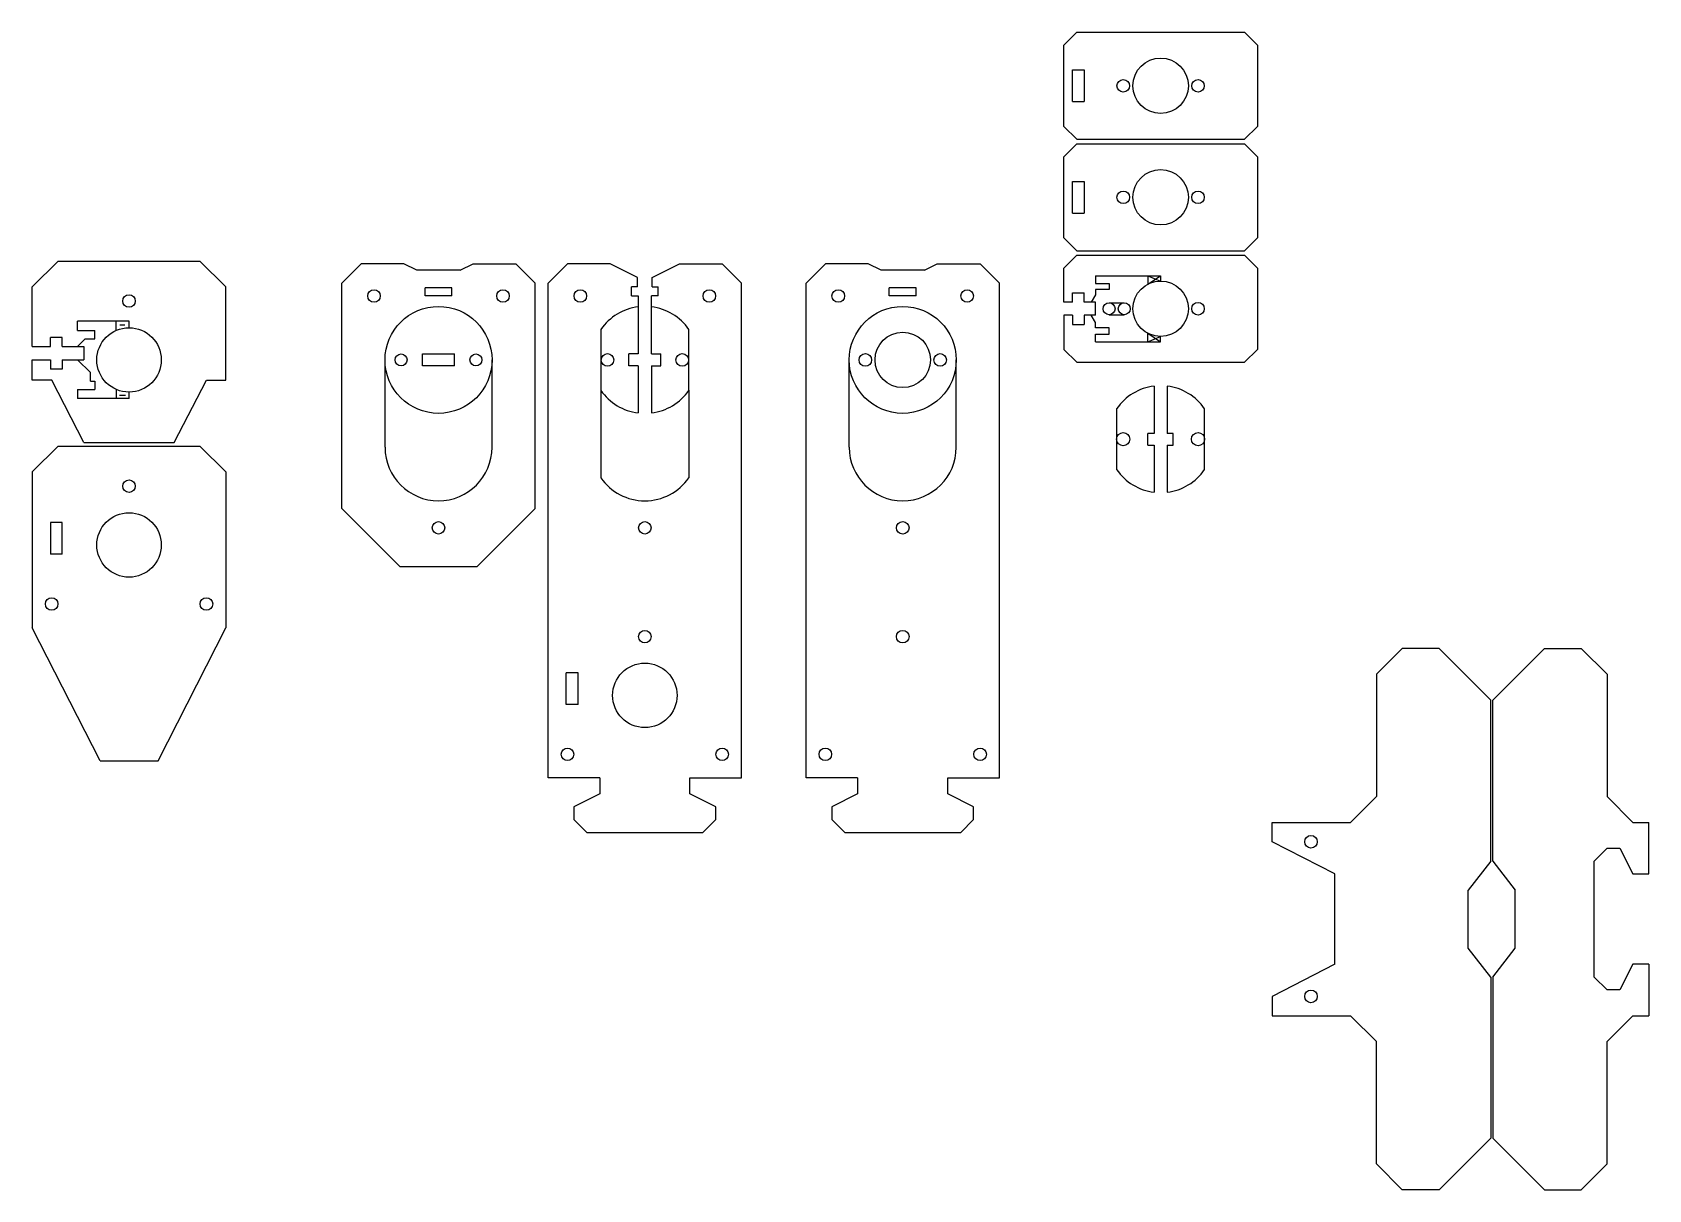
# Model space of a CAD drawing. Header units: inches. Extents: x -12.8 to -0.2, y -3.8 to 5.1.
import ezdxf

# ---------------------------------------------------------------- set-up
doc = ezdxf.new("R2010")
doc.units = ezdxf.units.IN
doc.header["$MEASUREMENT"] = 0
doc.layers.get('0').update_dxf_attribs({"lineweight": 25, "true_color": 0xffffff})

msp = doc.modelspace()

# ---------------------------------------------------------------- linework, layer by layer
for p, q in [((-4.75, 5.045), (-4.65, 5.145)), ((-4.65, 5.145), (-3.35, 5.145)), ((-3.35, 5.145), (-3.25, 5.045)), ((-4.75, 4.415), (-4.75, 5.045)), ((-3.25, 5.045), (-3.25, 4.415)), ((-4.75, 4.415), (-4.65, 4.315)), ((-3.35, 4.315), (-3.25, 4.415)), ((-4.75, 4.18), (-4.65, 4.28)), ((-4.65, 4.315), (-3.35, 4.315)), ((-4.65, 4.28), (-3.35, 4.28)), ((-3.35, 4.28), (-3.25, 4.18)), ((-4.75, 3.55), (-4.75, 4.18)), ((-3.25, 4.18), (-3.25, 3.55)), ((-4.75, 3.55), (-4.65, 3.45)), ((-3.35, 3.45), (-3.25, 3.55)), ((-4.75, 3.315), (-4.65, 3.415)), ((-4.65, 3.45), (-3.35, 3.45)), ((-4.65, 3.415), (-3.35, 3.415)), ((-3.35, 3.415), (-3.25, 3.315)), ((-12.75, 3.17), (-12.55, 3.37)), ((-12.55, 3.37), (-11.45, 3.37)), ((-11.45, 3.37), (-11.25, 3.17)), ((-9.768, 3.3), (-9.868, 3.349)), ((-9.432, 3.3), (-9.768, 3.3)), ((-9.432, 3.3), (-9.332, 3.349)), ((-8.056, 3.243), (-8.268, 3.349)), ((-7.944, 3.243), (-7.732, 3.349)), ((-6.168, 3.3), (-6.268, 3.349)), ((-5.832, 3.3), (-6.168, 3.3)), ((-5.832, 3.3), (-5.732, 3.349)), ((-4.75, 3.051), (-4.75, 3.315)), ((-3.25, 3.315), (-3.25, 2.685)), ((-12.75, 2.706), (-12.75, 3.17)), ((-11.25, 2.446), (-11.25, 3.17)), ((-10.35, 1.45), (-10.35, 3.199)), ((-8.85, 1.45), (-8.85, 3.199)), ((-8.104, 3.1), (-8.104, 3.171)), ((-8.056, 3.171), (-8.104, 3.171)), ((-8.056, 3.171), (-8.056, 3.243)), ((-7.944, 3.171), (-7.944, 3.243)), ((-7.944, 3.171), (-7.896, 3.171)), ((-7.896, 3.1), (-7.896, 3.171)), ((-8.104, 3.1), (-8.051, 3.1)), ((-7.896, 3.1), (-7.949, 3.1)), ((-4.684, 3.051), (-4.75, 3.051)), ((-4.684, 3.123), (-4.592, 3.123)), ((-4.684, 3.051), (-4.684, 3.123)), ((-4.592, 3.051), (-4.592, 3.123)), ((-4.54, 3.051), (-4.592, 3.051)), ((-4.684, 2.949), (-4.75, 2.949)), ((-4.75, 2.949), (-4.75, 2.685)), ((-4.684, 2.949), (-4.684, 2.877)), ((-4.54, 2.949), (-4.592, 2.949)), ((-4.592, 2.949), (-4.592, 2.877)), ((-4.562, 2.949), (-4.562, 2.949)), ((-12.518, 2.778), (-12.609, 2.778)), ((-12.609, 2.706), (-12.609, 2.778)), ((-12.518, 2.706), (-12.518, 2.778)), ((-4.684, 2.877), (-4.592, 2.877)), ((-12.75, 2.706), (-12.609, 2.706)), ((-12.518, 2.706), (-12.4, 2.706)), ((-4.75, 2.685), (-4.65, 2.585)), ((-3.35, 2.585), (-3.25, 2.685)), ((-12.75, 2.604), (-12.609, 2.604)), ((-12.75, 2.446), (-12.75, 2.604)), ((-12.609, 2.604), (-12.609, 2.532)), ((-12.518, 2.532), (-12.609, 2.532)), ((-12.518, 2.604), (-12.518, 2.532)), ((-12.518, 2.604), (-12.4, 2.604)), ((-4.65, 2.585), (-3.35, 2.585)), ((-12.6, 2.446), (-12.75, 2.446)), ((-12.35, 1.962), (-12.6, 2.446)), ((-11.65, 1.962), (-11.4, 2.446)), ((-11.4, 2.446), (-11.25, 2.446)), ((-12.75, 1.734), (-12.55, 1.934)), ((-12.55, 1.934), (-11.45, 1.934)), ((-12.35, 1.962), (-11.65, 1.962)), ((-11.45, 1.934), (-11.25, 1.734)), ((-12.75, 1.734), (-12.75, 0.525)), ((-11.25, 1.734), (-11.25, 0.525)), ((-12.225, -0.509), (-12.75, 0.525)), ((-11.775, -0.509), (-11.25, 0.525)), ((-12.225, -0.509), (-11.775, -0.509))]:
    msp.add_line(p, q)
at = {"color": 3, "true_color": 0x00ff00}
for p, q in [((-4.684, 4.853), (-4.592, 4.853)), ((-4.684, 4.607), (-4.684, 4.853)), ((-4.592, 4.853), (-4.592, 4.607)), ((-4.684, 4.607), (-4.592, 4.607)), ((-4.684, 3.988), (-4.592, 3.988)), ((-4.684, 3.742), (-4.684, 3.988)), ((-4.592, 3.988), (-4.592, 3.742)), ((-4.684, 3.742), (-4.592, 3.742)), ((-9.704, 3.1), (-9.704, 3.161)), ((-9.496, 3.161), (-9.704, 3.161)), ((-9.496, 3.1), (-9.496, 3.161)), ((-6.104, 3.1), (-6.104, 3.161)), ((-5.896, 3.161), (-6.104, 3.161)), ((-5.896, 3.1), (-5.896, 3.161)), ((-9.496, 3.1), (-9.704, 3.1)), ((-8.051, 3.1), (-8.051, 2.649)), ((-7.949, 2.649), (-7.949, 3.1)), ((-5.896, 3.1), (-6.104, 3.1)), ((-8.051, 2.983), (-8.051, 2.983)), ((-8.341, 2.84), (-8.341, 2.367)), ((-7.659, 2.367), (-7.659, 2.84)), ((-8.123, 2.558), (-8.123, 2.649)), ((-8.051, 2.649), (-8.123, 2.649)), ((-7.949, 2.649), (-7.877, 2.649)), ((-7.877, 2.558), (-7.877, 2.649)), ((-10.015, 1.925), (-10.015, 2.603)), ((-9.185, 1.925), (-9.185, 2.603)), ((-8.051, 2.558), (-8.123, 2.558)), ((-8.051, 2.558), (-8.051, 2.192)), ((-7.949, 2.558), (-7.877, 2.558)), ((-7.949, 2.558), (-7.949, 2.192)), ((-6.415, 1.925), (-6.415, 2.603)), ((-5.585, 1.925), (-5.585, 2.603)), ((-8.341, 2.367), (-8.341, 2.367)), ((-12.518, 1.341), (-12.609, 1.341)), ((-12.609, 1.341), (-12.609, 1.095)), ((-12.518, 1.095), (-12.518, 1.341)), ((-12.518, 1.095), (-12.609, 1.095)), ((-8.518, 0.175), (-8.609, 0.175)), ((-8.609, -0.072), (-8.609, 0.175)), ((-8.518, -0.072), (-8.518, 0.175)), ((-8.518, -0.072), (-8.609, -0.072))]:
    msp.add_line(p, q, dxfattribs=at)
at = {"color": 7, "true_color": 0x000000}
for p, q in [((-10.2, 3.349), (-10.35, 3.199)), ((-9.868, 3.349), (-10.2, 3.349)), ((-9.4, 3.349), (-9.4, 3.349)), ((-9.4, 3.349), (-9.4, 3.349)), ((-9.332, 3.349), (-9, 3.349)), ((-9, 3.349), (-8.85, 3.199)), ((-8.6, 3.349), (-8.75, 3.199)), ((-8.268, 3.349), (-8.6, 3.349)), ((-7.8, 3.349), (-7.8, 3.349)), ((-7.8, 3.349), (-7.8, 3.349)), ((-7.732, 3.349), (-7.4, 3.349)), ((-7.4, 3.349), (-7.25, 3.199)), ((-6.6, 3.349), (-6.75, 3.199)), ((-6.268, 3.349), (-6.6, 3.349)), ((-5.8, 3.349), (-5.8, 3.349)), ((-5.8, 3.349), (-5.8, 3.349)), ((-5.732, 3.349), (-5.4, 3.349)), ((-5.4, 3.349), (-5.25, 3.199)), ((-8.75, -0.641), (-8.75, 3.199)), ((-7.25, -0.641), (-7.25, 3.199)), ((-6.75, -0.641), (-6.75, 3.199)), ((-5.25, -0.641), (-5.25, 3.199)), ((-4.051, 2.399), (-4.051, 2.033)), ((-3.949, 2.399), (-3.949, 2.033)), ((-8.341, 2.367), (-8.341, 1.689)), ((-7.659, 2.367), (-7.659, 1.689)), ((-4.341, 2.224), (-4.341, 1.751)), ((-3.659, 1.751), (-3.659, 2.224)), ((-4.098, 1.942), (-4.098, 2.033)), ((-4.051, 2.033), (-4.098, 2.033)), ((-3.902, 2.033), (-3.949, 2.033)), ((-3.902, 1.942), (-3.902, 2.033)), ((-4.098, 1.942), (-4.051, 1.942)), ((-4.051, 1.942), (-4.051, 1.576)), ((-3.949, 1.942), (-3.949, 1.576)), ((-3.949, 1.942), (-3.902, 1.942)), ((-9.9, 1), (-10.35, 1.45)), ((-9.3, 1), (-8.85, 1.45)), ((-9.9, 1), (-9.3, 1)), ((-2.327, 0.164), (-2.127, 0.364)), ((-1.841, 0.364), (-2.127, 0.364)), ((-1.44, -0.037), (-1.841, 0.364)), ((-1.425, -0.037), (-1.024, 0.364)), ((-1.024, 0.364), (-0.738, 0.364)), ((-0.538, 0.164), (-0.738, 0.364)), ((-2.327, 0.164), (-2.327, -0.786)), ((-0.538, 0.164), (-0.538, -0.786)), ((-1.44, -1.286), (-1.44, -0.037)), ((-1.425, -1.286), (-1.425, -0.037)), ((-8.35, -0.641), (-8.75, -0.641)), ((-8.35, -0.641), (-8.35, -0.764)), ((-7.65, -0.764), (-7.65, -0.641)), ((-7.65, -0.641), (-7.25, -0.641)), ((-6.35, -0.641), (-6.75, -0.641)), ((-6.35, -0.641), (-6.35, -0.764)), ((-5.65, -0.764), (-5.65, -0.641)), ((-5.65, -0.641), (-5.25, -0.641)), ((-8.35, -0.764), (-8.55, -0.864)), ((-8.55, -0.864), (-8.55, -0.964)), ((-7.45, -0.864), (-7.65, -0.764)), ((-7.45, -0.964), (-7.45, -0.864)), ((-6.35, -0.764), (-6.55, -0.864)), ((-6.55, -0.864), (-6.55, -0.964)), ((-5.45, -0.864), (-5.65, -0.764)), ((-5.45, -0.964), (-5.45, -0.864)), ((-2.327, -0.786), (-2.527, -0.986)), ((-0.538, -0.786), (-0.338, -0.986)), ((-8.55, -0.964), (-8.45, -1.064)), ((-7.55, -1.064), (-7.45, -0.964)), ((-6.55, -0.964), (-6.45, -1.064)), ((-5.55, -1.064), (-5.45, -0.964)), ((-3.134, -1.136), (-3.134, -0.986)), ((-3.134, -0.986), (-2.527, -0.986)), ((-0.338, -0.986), (-0.215, -0.986)), ((-0.215, -1.386), (-0.215, -0.986)), ((-8.45, -1.064), (-7.55, -1.064)), ((-6.45, -1.064), (-5.55, -1.064)), ((-2.65, -1.386), (-3.134, -1.136)), ((-0.638, -1.286), (-0.538, -1.186)), ((-0.538, -1.186), (-0.438, -1.186)), ((-0.438, -1.186), (-0.338, -1.386)), ((-1.44, -1.286), (-1.615, -1.511)), ((-1.425, -1.286), (-1.25, -1.511)), ((-0.638, -2.186), (-0.638, -1.286)), ((-2.65, -2.086), (-2.65, -1.386)), ((-0.338, -1.386), (-0.215, -1.386)), ((-1.615, -1.961), (-1.615, -1.511)), ((-1.25, -1.961), (-1.25, -1.511)), ((-1.44, -2.186), (-1.615, -1.961)), ((-1.425, -2.186), (-1.25, -1.961)), ((-2.65, -2.086), (-3.134, -2.336)), ((-0.338, -2.086), (-0.438, -2.286)), ((-0.215, -2.086), (-0.338, -2.086)), ((-0.215, -2.086), (-0.215, -2.486)), ((-1.44, -2.186), (-1.44, -3.435)), ((-1.425, -2.186), (-1.425, -3.435)), ((-0.538, -2.286), (-0.638, -2.186)), ((-3.134, -2.336), (-3.134, -2.486)), ((-0.438, -2.286), (-0.538, -2.286)), ((-3.134, -2.486), (-2.527, -2.486)), ((-2.327, -2.686), (-2.527, -2.486)), ((-0.538, -2.686), (-0.338, -2.486)), ((-0.338, -2.486), (-0.215, -2.486)), ((-2.327, -3.636), (-2.327, -2.686)), ((-0.538, -3.636), (-0.538, -2.686)), ((-1.44, -3.435), (-1.841, -3.836)), ((-1.425, -3.435), (-1.024, -3.836)), ((-2.127, -3.836), (-2.327, -3.636)), ((-0.538, -3.636), (-0.738, -3.836)), ((-1.841, -3.836), (-2.127, -3.836)), ((-1.024, -3.836), (-0.738, -3.836))]:
    msp.add_line(p, q, dxfattribs=at)
at = {"color": 6, "true_color": 0xff00ff}
for p, q in [((-4.505, 3.256), (-4, 3.256)), ((-4.505, 3.256), (-4.505, 3.197)), ((-4.505, 3.197), (-4.4, 3.197)), ((-4.4, 3.149), (-4.505, 3.149)), ((-4.505, 3.149), (-4.505, 3.108)), ((-4.4, 3.197), (-4.4, 3.149)), ((-4.1, 3.256), (-4.1, 3.19)), ((-4.1, 3.256), (-4, 3.215)), ((-4.1, 3.19), (-4, 3.256)), ((-4, 3.256), (-4, 3.215)), ((-4.505, 3.108), (-4.54, 3.051)), ((-4.505, 3.051), (-4.54, 3.051)), ((-4.505, 2.949), (-4.505, 3.051)), ((-4.4, 3.046), (-4.282, 3.046)), ((-12.4, 2.831), (-12.4, 2.903)), ((-12, 2.903), (-12.4, 2.903)), ((-12.1, 2.833), (-12.1, 2.903)), ((-12, 2.853), (-12, 2.903)), ((-4.505, 2.949), (-4.54, 2.949)), ((-4.505, 2.892), (-4.54, 2.949)), ((-4.505, 2.851), (-4.505, 2.892)), ((-4.4, 2.954), (-4.282, 2.954)), ((-12.4, 2.831), (-12.265, 2.831)), ((-12.4, 2.706), (-12.339, 2.767)), ((-12.339, 2.767), (-12.265, 2.767)), ((-12.265, 2.767), (-12.265, 2.831)), ((-12.071, 2.876), (-12.032, 2.876)), ((-4.4, 2.851), (-4.505, 2.851)), ((-4.505, 2.744), (-4.505, 2.803)), ((-4.505, 2.803), (-4.4, 2.803)), ((-4.4, 2.803), (-4.4, 2.851)), ((-4.1, 2.744), (-4.1, 2.81)), ((-4.1, 2.81), (-4, 2.744)), ((-4.1, 2.744), (-4, 2.785)), ((-4, 2.744), (-4, 2.785)), ((-12.4, 2.706), (-12.35, 2.706)), ((-12.35, 2.706), (-12.35, 2.603)), ((-9.723, 2.558), (-9.723, 2.649)), ((-9.723, 2.649), (-9.477, 2.649)), ((-9.477, 2.558), (-9.477, 2.649)), ((-4.505, 2.744), (-4, 2.744)), ((-12.4, 2.604), (-12.3, 2.504)), ((-12.4, 2.604), (-12.35, 2.603)), ((-9.477, 2.558), (-9.723, 2.558)), ((-12.3, 2.439), (-12.3, 2.504)), ((-12.3, 2.439), (-12.265, 2.439)), ((-12.265, 2.439), (-12.265, 2.374)), ((-12.4, 2.374), (-12.265, 2.374)), ((-12.4, 2.374), (-12.4, 2.303)), ((-12, 2.303), (-12.4, 2.303)), ((-12.1, 2.374), (-12.1, 2.303)), ((-12.073, 2.33), (-12.027, 2.33)), ((-12, 2.303), (-12, 2.353))]:
    msp.add_line(p, q, dxfattribs=at)
for centre, radius in [((-4, 4.73), 0.215), ((-4, 3.865), 0.215), ((-4, 3), 0.215), ((-4.4, 3), 0.0461), ((-4.282, 3), 0.0461), ((-6, 2.603), 0.215), ((-9.89, 2.603), 0.0461), ((-9.31, 2.603), 0.0461), ((-8.29, 2.603), 0.0486), ((-7.71, 2.603), 0.0486), ((-6.29, 2.603), 0.0486), ((-5.71, 2.603), 0.0486)]:
    msp.add_circle(centre, radius, dxfattribs=at)
at = {"color": 3, "true_color": 0x00ff00}
for centre, radius in [((-4.29, 4.73), 0.0486), ((-3.71, 4.73), 0.0486), ((-4.29, 3.865), 0.0486), ((-3.71, 3.865), 0.0486), ((-10.1, 3.099), 0.0486), ((-9.1, 3.099), 0.0486), ((-8.5, 3.099), 0.0486), ((-7.5, 3.099), 0.0486), ((-6.5, 3.099), 0.0486), ((-5.5, 3.099), 0.0486), ((-12, 3.06), 0.0486), ((-9.6, 2.603), 0.415), ((-6, 2.603), 0.415), ((-3.71, 3), 0.0486), ((-12, 2.603), 0.25), ((-4.29, 1.988), 0.051), ((-3.71, 1.988), 0.051), ((-12, 1.623), 0.0486), ((-12, 1.167), 0.25), ((-9.6, 1.3), 0.0486), ((-8, 1.3), 0.0486), ((-6, 1.3), 0.0486), ((-12.6, 0.709), 0.0486), ((-11.4, 0.709), 0.0486), ((-8, 0.456), 0.0486), ((-6, 0.456), 0.0486), ((-8, 0), 0.25), ((-8.6, -0.457), 0.0486), ((-7.4, -0.457), 0.0486), ((-6.6, -0.457), 0.0486), ((-5.4, -0.457), 0.0486), ((-2.834, -1.136), 0.0486), ((-2.834, -2.336), 0.0486)]:
    msp.add_circle(centre, radius, dxfattribs=at)
for centre, start, end in [((-8, 2.603), 97.066, 145.2661), ((-8, 2.603), 34.7339, 82.934), ((-8, 2.603), 214.7339, 262.934), ((-8, 2.603), 277.066, 325.2661), ((-9.6, 1.925), 180, 0), ((-6, 1.925), 180, 0)]:
    msp.add_arc(centre, 0.415, start, end, dxfattribs=at)
at = {"color": 7, "true_color": 0x000000}
for centre, start, end in [((-4, 1.988), 97.066, 145.2661), ((-4, 1.988), 34.7339, 82.934), ((-8, 1.925), 214.7339, 325.2661), ((-4, 1.988), 214.7339, 262.934), ((-4, 1.988), 277.066, 325.2661)]:
    msp.add_arc(centre, 0.415, start, end, dxfattribs=at)

doc.saveas('drawing.dxf')
